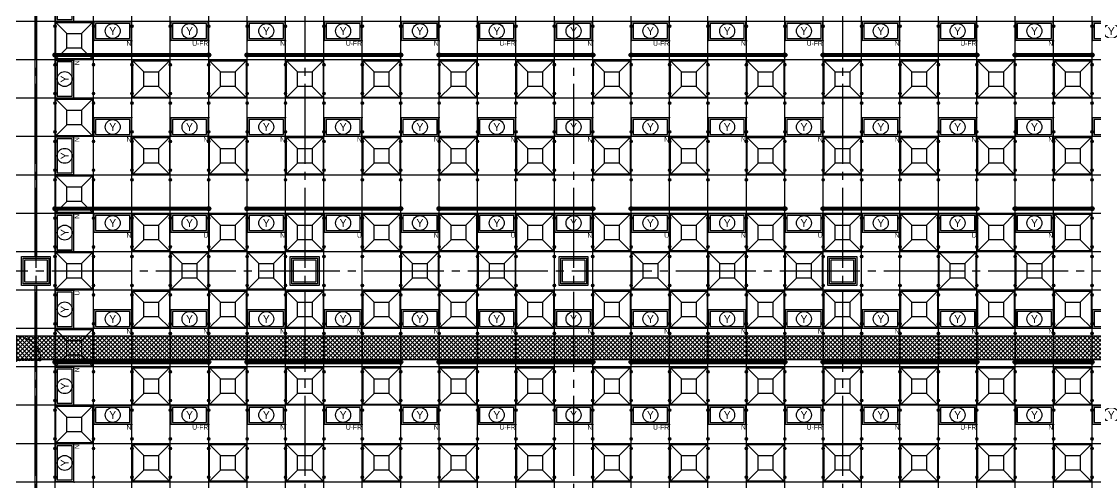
# Model space of a CAD drawing. Extents: x -17313 to 41501, y -1010 to 11880.
# Drawn here: x 7635 to 10991, y 3839 to 5280 of the extents above; entities that cross this region are included whole.
import ezdxf
from ezdxf.enums import TextEntityAlignment as Align

# ---------------------------------------------------------------- set-up
doc = ezdxf.new("R2010")
doc.units = 0
doc.header["$LTSCALE"] = 100
doc.linetypes.add('188K-SM-07-F15-ARCH-CATW-Y2257103$0$DASHED', pattern=[19.05, 12.7, -6.35])
doc.linetypes.add('X-S-FAB-L10$0$COL-CEN-LIN', pattern=[3.25, 2.5, -0.25, 0.25, -0.25])
for name, color, linetype in [('0-xref', 8, 'Continuous'), ('188K-SM-03-F10-ARCH-CEIL-Y2257103$0$K-CEIL-4.2', 8, 'Continuous'), ('188K-SM-03-F10-ARCH-CEIL-Y2257103$0$K-CEIL-4.2-AREA', 8, 'Continuous'), ('188K-SM-03-F10-ARCH-PA-Y2257103$0$K-P1S-4.2-單抗', 53, 'Continuous'), ('188K-SM-03-F10-ARCH-PA-Y2257103$0$K-P2D-4.2-雙抗', 53, 'Continuous'), ('188K-SM-06-F10-ELEC-LIGHT-Y2257103$0$E-LIGHT(Y)-N', 253, 'Continuous'), ('188K-SM-06-F10-ELEC-LIGHT-Y2257103$0$E-LIGHT(Y)-U FR', 253, 'Continuous'), ('188K-SM-06-F10-ELEC-LIGHT-Y2257103$0$E-LIGHT(Y)-U XLPE', 253, 'Continuous'), ('188K-SM-06-F10-HVAC-FFU-Y2257103$0$AC-FFU-ULPA+化學濾網-', 254, 'Continuous'), ('188K-SM-07-F15-ARCH-CATW-Y2257103$0$K-DOOR-天板上方', 150, '188K-SM-07-F15-ARCH-CATW-Y2257103$0$DASHED'), ('188K-SM-07-F15-ARCH-CATW-Y2257103$0$K-安全母索', 6, 'Continuous'), ('188K-SM-07-F15-ARCH-CATW-Y2257103$0$K-貓道板-主走道', 171, 'Continuous'), ('X-S-FAB-L10$0$0-DIM-TXT', 8, 'Continuous'), ('X-S-FAB-L10$0$BLOCK', 8, 'Continuous'), ('X-S-FAB-L10$0$CCL', 8, 'X-S-FAB-L10$0$COL-CEN-LIN'), ('X-S-FAB-L10$0$COL-S', 8, 'Continuous')]:
    doc.layers.add(name, color=color, linetype=linetype)
doc.layers.add('188K-SM-03-F10-ARCH-CEIL-Y2257103$0$K-吊點-標準', color=8, linetype='Continuous', lineweight=9)
doc.layers.add('188K-SM-06-F10-ELEC-LIGHT-Y2257103$0$Defpoints-CAS', color=253, linetype='Continuous', plot=False)
doc.styles.add('188K-SM-06-F10-ELEC-LIGHT-Y2257103$0$Standard', font='arial.ttf')
doc.styles.add('188K-SM-06-F10-ELEC-LIGHT-Y2257103$0$xCI-5-F20-03-燈具$0$Standard', font='')
doc.styles.add('X-S-FAB-L10$0$CHINA', font='simplex.shx', dxfattribs={"width": 0.75, "bigfont": 'chineset.shx'})
doc.styles.add('X-S-FAB-L10$0$Standard', font='', dxfattribs={"width": 0.8})
doc.styles.add('X-S-FAB-L10$0$TG_NOTE_TEXT', font='simplex.shx', dxfattribs={"width": 0.75, "bigfont": 'chineset.shx'})
doc.styles.get('188K-SM-06-F10-ELEC-LIGHT-Y2257103$0$xCI-5-F20-03-燈具$0$Standard').set_extended_font_data('PMingLiU')
doc.styles.get('X-S-FAB-L10$0$Standard').set_extended_font_data('Microsoft JhengHei')

# ---------------------------------------------------------------- blocks, each defined once
blk = doc.blocks.new('X-S-FAB-L10$0$FAB2-L05')
at = {"layer": 'X-S-FAB-L10$0$CCL'}
for p, q in [((-18480, 11005), (-18480, 0)), ((-17640, 11005), (-17640, 0)), ((-16800, 11005), (-16800, 0)), ((-15960, 11005), (-15960, 0)), ((-26880, 5220), (1210, 5220))]:
    blk.add_line(p, q, dxfattribs=at)
at = {"layer": 'X-S-FAB-L10$0$COL-S'}
for points in [[(-18515, 5255), (-18445, 5255), (-18445, 5185), (-18515, 5185)], [(-17675, 5255), (-17605, 5255), (-17605, 5185), (-17675, 5185)], [(-16835, 5255), (-16765, 5255), (-16765, 5185), (-16835, 5185)], [(-15995, 5255), (-15925, 5255), (-15925, 5185), (-15995, 5185)]]:
    blk.add_lwpolyline(points, close=True, dxfattribs=at)
blk = doc.blocks.new('X-S-FAB-L10')
at = {"layer": 'X-S-FAB-L10$0$COL-S'}
for p, q in [((7645, 4535), (7715, 4535)), ((7645, 4465), (7645, 4535)), ((7715, 4535), (7715, 4465)), ((8485, 4535), (8555, 4535)), ((8485, 4465), (8485, 4535)), ((8555, 4535), (8555, 4465)), ((9325, 4535), (9395, 4535)), ((9325, 4465), (9325, 4535)), ((9395, 4535), (9395, 4465)), ((10165, 4535), (10235, 4535)), ((10165, 4465), (10165, 4535)), ((10235, 4535), (10235, 4465)), ((7715, 4465), (7645, 4465)), ((8555, 4465), (8485, 4465)), ((9395, 4465), (9325, 4465)), ((10235, 4465), (10165, 4465))]:
    blk.add_line(p, q, dxfattribs=at)
at = {"layer": 'X-S-FAB-L10$0$BLOCK'}
blk.add_blockref('X-S-FAB-L10$0$FAB2-L05', (26160, -720), dxfattribs=at)
at = {"style": 'X-S-FAB-L10$0$TG_NOTE_TEXT', "width": 0.5, "flags": 1}
for p in [(7463.3, 9020), (18268.3, 8649), (11197.8, 4800.2), (16485.8, 4800.2), (25420.3, 2635), (13360, 320, 0), (7463.3, -33.3)]:
    blk.add_attdef('WH', text='', height=20, dxfattribs=at).set_placement(p, align=Align.BOTTOM_LEFT)
at = {"width": 0.5}
for style, p in [('X-S-FAB-L10$0$TG_NOTE_TEXT', (7585, 9020)), ('X-S-FAB-L10$0$TG_NOTE_TEXT', (18390, 8649)), ('X-S-FAB-L10$0$TG_NOTE_TEXT', (11117.5, 4813.5)), ('X-S-FAB-L10$0$TG_NOTE_TEXT', (16607.5, 4813.5)), ('X-S-FAB-L10$0$TG_NOTE_TEXT', (25350, 2635)), ('X-S-FAB-L10$0$Standard', (13129.4, 325, 0)), ('X-S-FAB-L10$0$TG_NOTE_TEXT', (7585, -20))]:
    blk.add_attdef('DESC', text='', height=10, dxfattribs=dict(at, style=style)).set_placement(p, align=Align.BOTTOM_LEFT)
for tag, style, p in [('TYPE', 'X-S-FAB-L10$0$TG_NOTE_TEXT', (7619.3, 9020)), ('NO', 'X-S-FAB-L10$0$TG_NOTE_TEXT', (7650.1, 9020)), ('TYPE', 'X-S-FAB-L10$0$TG_NOTE_TEXT', (18424.2, 8649)), ('NO', 'X-S-FAB-L10$0$TG_NOTE_TEXT', (18455, 8649)), ('NO', 'X-S-FAB-L10$0$TG_NOTE_TEXT', (11088.6, 4813.5)), ('TYPE', 'X-S-FAB-L10$0$TG_NOTE_TEXT', (11151.8, 4813.5)), ('TYPE', 'X-S-FAB-L10$0$TG_NOTE_TEXT', (16641.8, 4813.5)), ('NO', 'X-S-FAB-L10$0$TG_NOTE_TEXT', (16672.6, 4813.5)), ('NO', 'X-S-FAB-L10$0$TG_NOTE_TEXT', (25313, 2635)), ('TYPE', 'X-S-FAB-L10$0$TG_NOTE_TEXT', (25350, 2635)), ('NO', 'X-S-FAB-L10$0$Standard', (13100, 320, 0)), ('TYPE', 'X-S-FAB-L10$0$Standard', (13129.4, 320, 0)), ('TYPE', 'X-S-FAB-L10$0$TG_NOTE_TEXT', (7619.3, -20)), ('NO', 'X-S-FAB-L10$0$TG_NOTE_TEXT', (7650.1, -20))]:
    blk.add_attdef(tag, text='', height=10, dxfattribs=dict(at, style=style)).set_placement(p, align=Align.BOTTOM_RIGHT)
at = {"style": 'X-S-FAB-L10$0$TG_NOTE_TEXT', "width": 0.5, "flags": 1}
for rotation, p in [(180, (43, 7480)), (180, (943, 7480)), (90, (24310, 3717.8)), (270, (17080, 1711.7))]:
    blk.add_attdef('WH', text='', height=20, rotation=rotation, dxfattribs=at).set_placement(p, align=Align.BOTTOM_LEFT)
at = {"width": 0.5}
for rotation, style, p in [(180, 'X-S-FAB-L10$0$Standard', (317.6, 7480)), (180, 'X-S-FAB-L10$0$Standard', (1217.6, 7480)), (90, 'X-S-FAB-L10$0$TG_NOTE_TEXT', (24310, 3647.5)), (270, 'X-S-FAB-L10$0$TG_NOTE_TEXT', (17080, 1605))]:
    blk.add_attdef('DESC', text='', height=10, rotation=rotation, dxfattribs=dict(at, style=style)).set_placement(p, align=Align.BOTTOM_LEFT)
for tag, rotation, style, p in [('TYPE', 180, 'X-S-FAB-L10$0$Standard', (317.6, 7480)), ('NO', 180, 'X-S-FAB-L10$0$Standard', (347, 7480)), ('TYPE', 180, 'X-S-FAB-L10$0$Standard', (1217.6, 7480)), ('NO', 180, 'X-S-FAB-L10$0$Standard', (1247, 7480)), ('TYPE', 90, 'X-S-FAB-L10$0$TG_NOTE_TEXT', (24310, 3647.5)), ('NO', 90, 'X-S-FAB-L10$0$TG_NOTE_TEXT', (24310, 3610.5)), ('TYPE', 270, 'X-S-FAB-L10$0$TG_NOTE_TEXT', (17080, 1605)), ('NO', 270, 'X-S-FAB-L10$0$TG_NOTE_TEXT', (17080, 1573))]:
    blk.add_attdef(tag, text='', height=10, rotation=rotation, dxfattribs=dict(at, style=style)).set_placement(p, align=Align.BOTTOM_RIGHT)
at = {"layer": 'X-S-FAB-L10$0$0-DIM-TXT', "style": 'X-S-FAB-L10$0$CHINA', "width": 0.75}
for p in [(667.4, 7855.1, -2689.4), (22627.4, 6728.8), (25644.7, 6728.8), (24778.8, 5569.1), (1118.3, 4980), (417.8, 4594.6), (22927.4, 4330.1), (23874.8, 4355), (23749.9, 3901.4), (417.8, 3765.2), (1118.3, 3730), (417.8, 3115.8), (536.9, 2227.8), (16909, 1782.7), (888.4, 880.5), (16977.4, 750), (18878.8, 750), (25641.2, 553.2), (21364, 526.9)]:
    blk.add_attdef('HIG', text='', height=80, dxfattribs=at).set_placement(p, align=Align.MIDDLE_LEFT)
blk = doc.blocks.new('188K-SM-03-F10-ARCH-CEIL-Y2257103$0$A$C2CA95053')
h = blk.add_hatch(color=256)
edge = h.paths.add_edge_path()
edge.add_arc((0, 0), 0.5, 0, 360)
for p, q in [((3.2, 3.2), (-3.2, -3.2)), ((3.2, -3.2), (-3.2, 3.2))]:
    blk.add_line(p, q)
blk.add_lwpolyline([(-1.6, 2.5), (-1.6, -2.5), (1.6, -2.5), (1.6, 2.5)], close=True)
for radius in [4.5, 0.5]:
    blk.add_circle((0, 0), radius)
blk = doc.blocks.new('188K-SM-03-F10-ARCH-CEIL-Y2257103$0$天花板吊點-附調整片 - 3_8_螺桿吊架 100 mm 高調整片-V1-1FL')
blk.add_blockref('188K-SM-03-F10-ARCH-CEIL-Y2257103$0$A$C2CA95053', (0, 0))
blk = doc.blocks.new('188K-SM-03-F10-ARCH-CEIL-Y2257103')
at = {"layer": '188K-SM-03-F10-ARCH-CEIL-Y2257103$0$K-CEIL-4.2'}
for p, q in [((7740, 312.7), (7740, 8632.2)), ((7860, 312.7), (7860, 8632.2)), ((7980, 312.7), (7980, 8632.2)), ((8100, 312.7), (8100, 8632.2)), ((8220, 312.7), (8220, 8632.2)), ((8340, 312.7), (8340, 8632.2)), ((8460, 312.7), (8460, 8632.2)), ((8580, 312.7), (8580, 8632.2)), ((8700, 312.7), (8700, 8632.2)), ((8820, 312.7), (8820, 8632.2)), ((8940, 312.7), (8940, 8632.2)), ((9060, 312.7), (9060, 8632.2)), ((9180, 312.7), (9180, 8632.2)), ((9300, 312.7), (9300, 8632.2)), ((9420, 312.7), (9420, 8632.2)), ((9540, 312.7), (9540, 8632.2)), ((9660, 312.7), (9660, 8632.2)), ((9780, 312.7), (9780, 8632.2)), ((9900, 312.7), (9900, 8632.2)), ((10020, 312.7), (10020, 8632.2)), ((10140, 312.7), (10140, 8632.2)), ((10260, 312.7), (10260, 8632.2)), ((10380, 312.7), (10380, 8632.2)), ((10500, 312.7), (10500, 8632.2)), ((10620, 312.7), (10620, 8632.2)), ((10740, 312.7), (10740, 8632.2)), ((10860, 312.7), (10860, 8632.2)), ((10980, 312.7), (10980, 8632.2)), ((23572.2, 5280), (1847.7, 5280)), ((23572.2, 5160), (1847.7, 5160)), ((23572.2, 5040), (1847.7, 5040)), ((23502.2, 4920), (1847.7, 4920)), ((11027.5, 4800), (1847.7, 4800)), ((11027.5, 4680), (1847.7, 4680)), ((11027.5, 4560), (1847.7, 4560)), ((23467.2, 4440), (1847.7, 4440)), ((23467.2, 4320), (1847.7, 4320)), ((23467.2, 4200), (1847.7, 4200)), ((23467.2, 4080), (1847.7, 4080)), ((23467.2, 3960), (1847.7, 3960)), ((23467.2, 3840), (1847.7, 3840))]:
    blk.add_line(p, q, dxfattribs=at)
at = {"layer": '188K-SM-03-F10-ARCH-CEIL-Y2257103$0$K-CEIL-4.2-AREA'}
for points in [[(7645, 4535), (7715, 4535), (7715, 4465), (7645, 4465)], [(8485, 4535), (8555, 4535), (8555, 4465), (8485, 4465)], [(9325, 4535), (9395, 4535), (9395, 4465), (9325, 4465)], [(10165, 4535), (10235, 4535), (10235, 4465), (10165, 4465)]]:
    blk.add_lwpolyline(points, close=True, dxfattribs=at)
at = {"layer": '188K-SM-03-F10-ARCH-CEIL-Y2257103$0$K-吊點-標準', "color": 170, "lineweight": 18, "rotation": 179.9999999999997}
for p in [(7740, 5265), (7860, 5265), (7980, 5265), (8100, 5265), (8220, 5265), (8340, 5265), (8460, 5265), (8580, 5265), (8700, 5265), (8820, 5265), (8940, 5265), (9060, 5265), (9180, 5265), (9300, 5265), (9420, 5265), (9540, 5265), (9660, 5265), (9780, 5265), (9900, 5265), (10020, 5265), (10140, 5265), (10260, 5265), (10380, 5265), (10500, 5265), (10620, 5265), (10740, 5265), (10860, 5265), (10980, 5265), (7740, 5175), (7860, 5175), (7980, 5175), (8100, 5175), (8220, 5175), (8340, 5175), (8460, 5175), (8580, 5175), (8700, 5175), (8820, 5175), (8940, 5175), (9060, 5175), (9180, 5175), (9300, 5175), (9420, 5175), (9540, 5175), (9660, 5175), (9780, 5175), (9900, 5175), (10020, 5175), (10140, 5175), (10260, 5175), (10380, 5175), (10500, 5175), (10620, 5175), (10740, 5175), (10860, 5175), (10980, 5175), (7740, 5145), (7860, 5145), (7980, 5145), (8100, 5145), (8220, 5145), (8340, 5145), (8460, 5145), (8580, 5145), (8700, 5145), (8820, 5145), (8940, 5145), (9060, 5145), (9180, 5145), (9300, 5145), (9420, 5145), (9540, 5145), (9660, 5145), (9780, 5145), (9900, 5145), (10020, 5145), (10140, 5145), (10260, 5145), (10380, 5145), (10500, 5145), (10620, 5145), (10740, 5145), (10860, 5145), (10980, 5145), (7740, 5055), (7860, 5055), (7980, 5055), (8100, 5055), (8220, 5055), (8340, 5055), (8460, 5055), (8580, 5055), (8700, 5055), (8820, 5055), (8940, 5055), (9060, 5055), (9180, 5055), (9300, 5055), (9420, 5055), (9540, 5055), (9660, 5055), (9780, 5055), (9900, 5055), (10020, 5055), (10140, 5055), (10260, 5055), (10380, 5055), (10500, 5055), (10620, 5055), (10740, 5055), (10860, 5055), (10980, 5055), (7740, 5025), (7860, 5025), (7980, 5025), (8100, 5025), (8220, 5025), (8340, 5025), (8460, 5025), (8580, 5025), (8700, 5025), (8820, 5025), (8940, 5025), (9060, 5025), (9180, 5025), (9300, 5025), (9420, 5025), (9540, 5025), (9660, 5025), (9780, 5025), (9900, 5025), (10020, 5025), (10140, 5025), (10260, 5025), (10380, 5025), (10500, 5025), (10620, 5025), (10740, 5025), (10860, 5025), (10980, 5025), (7740, 4935), (7860, 4935), (7980, 4935), (8100, 4935), (8220, 4935), (8340, 4935), (8460, 4935), (8580, 4935), (8700, 4935), (8820, 4935), (8940, 4935), (9060, 4935), (9180, 4935), (9300, 4935), (9420, 4935), (9540, 4935), (9660, 4935), (9780, 4935), (9900, 4935), (10020, 4935), (10140, 4935), (10260, 4935), (10380, 4935), (10500, 4935), (10620, 4935), (10740, 4935), (10860, 4935), (10980, 4935), (7740, 4905), (7860, 4905), (7980, 4905), (8100, 4905), (8220, 4905), (8340, 4905), (8460, 4905), (8580, 4905), (8700, 4905), (8820, 4905), (8940, 4905), (9060, 4905), (9180, 4905), (9300, 4905), (9420, 4905), (9540, 4905), (9660, 4905), (9780, 4905), (9900, 4905), (10020, 4905), (10140, 4905), (10260, 4905), (10380, 4905), (10500, 4905), (10620, 4905), (10740, 4905), (10860, 4905), (10980, 4905), (7740, 4815), (7860, 4815), (7980, 4815), (8100, 4815), (8220, 4815), (8340, 4815), (8460, 4815), (8580, 4815), (8700, 4815), (8820, 4815), (8940, 4815), (9060, 4815), (9180, 4815), (9300, 4815), (9420, 4815), (9540, 4815), (9660, 4815), (9780, 4815), (9900, 4815), (10020, 4815), (10140, 4815), (10260, 4815), (10380, 4815), (10500, 4815), (10620, 4815), (10740, 4815), (10860, 4815), (10980, 4815), (7740, 4785), (7860, 4785), (7980, 4785), (8100, 4785), (8220, 4785), (8340, 4785), (8460, 4785), (8580, 4785), (8700, 4785), (8820, 4785), (8940, 4785), (9060, 4785), (9180, 4785), (9300, 4785), (9420, 4785), (9540, 4785), (9660, 4785), (9780, 4785), (9900, 4785), (10020, 4785), (10140, 4785), (10260, 4785), (10380, 4785), (10500, 4785), (10620, 4785), (10740, 4785), (10860, 4785), (10980, 4785), (7740, 4695), (7860, 4695), (7980, 4695), (8100, 4695), (8220, 4695), (8340, 4695), (8460, 4695), (8580, 4695), (8700, 4695), (8820, 4695), (8940, 4695), (9060, 4695), (9180, 4695), (9300, 4695), (9420, 4695), (9540, 4695), (9660, 4695), (9780, 4695), (9900, 4695), (10020, 4695), (10140, 4695), (10260, 4695), (10380, 4695), (10500, 4695), (10620, 4695), (10740, 4695), (10860, 4695), (10980, 4695), (7740, 4665), (7860, 4665), (7980, 4665), (8100, 4665), (8220, 4665), (8340, 4665), (8460, 4665), (8580, 4665), (8700, 4665), (8820, 4665), (8940, 4665), (9060, 4665), (9180, 4665), (9300, 4665), (9420, 4665), (9540, 4665), (9660, 4665), (9780, 4665), (9900, 4665), (10020, 4665), (10140, 4665), (10260, 4665), (10380, 4665), (10500, 4665), (10620, 4665), (10740, 4665), (10860, 4665), (10980, 4665), (7740, 4575), (7860, 4575), (7980, 4575), (8100, 4575), (8220, 4575), (8340, 4575), (8460, 4575), (8580, 4575), (8700, 4575), (8820, 4575), (8940, 4575), (9060, 4575), (9180, 4575), (9300, 4575), (9420, 4575), (9540, 4575), (9660, 4575), (9780, 4575), (9900, 4575), (10020, 4575), (10140, 4575), (10260, 4575), (10380, 4575), (10500, 4575), (10620, 4575), (10740, 4575), (10860, 4575), (10980, 4575), (7740, 4545), (7860, 4545), (7980, 4545), (8100, 4545), (8220, 4545), (8340, 4545), (8460, 4545), (8580, 4545), (8700, 4545), (8820, 4545), (8940, 4545), (9060, 4545), (9180, 4545), (9300, 4545), (9420, 4545), (9540, 4545), (9660, 4545), (9780, 4545), (9900, 4545), (10020, 4545), (10140, 4545), (10260, 4545), (10380, 4545), (10500, 4545), (10620, 4545), (10740, 4545), (10860, 4545), (10980, 4545), (7740, 4455), (7860, 4455), (7980, 4455), (8100, 4455), (8220, 4455), (8340, 4455), (8460, 4455), (8580, 4455), (8700, 4455), (8820, 4455), (8940, 4455), (9060, 4455), (9180, 4455), (9300, 4455), (9420, 4455), (9540, 4455), (9660, 4455), (9780, 4455), (9900, 4455), (10020, 4455), (10140, 4455), (10260, 4455), (10380, 4455), (10500, 4455), (10620, 4455), (10740, 4455), (10860, 4455), (10980, 4455), (7740, 4425), (7860, 4425), (7980, 4425), (8100, 4425), (8220, 4425), (8340, 4425), (8460, 4425), (8580, 4425), (8700, 4425), (8820, 4425), (8940, 4425), (9060, 4425), (9180, 4425), (9300, 4425), (9420, 4425), (9540, 4425), (9660, 4425), (9780, 4425), (9900, 4425), (10020, 4425), (10140, 4425), (10260, 4425), (10380, 4425), (10500, 4425), (10620, 4425), (10740, 4425), (10860, 4425), (10980, 4425), (7740, 4335), (7860, 4335), (7980, 4335), (8100, 4335), (8220, 4335), (8340, 4335), (8460, 4335), (8580, 4335), (8700, 4335), (8820, 4335), (8940, 4335), (9060, 4335), (9180, 4335), (9300, 4335), (9420, 4335), (9540, 4335), (9660, 4335), (9780, 4335), (9900, 4335), (10020, 4335), (10140, 4335), (10260, 4335), (10380, 4335), (10500, 4335), (10620, 4335), (10740, 4335), (10860, 4335), (10980, 4335), (7740, 4305), (7860, 4305), (7980, 4305), (8100, 4305), (8220, 4305), (8340, 4305), (8460, 4305), (8580, 4305), (8700, 4305), (8820, 4305), (8940, 4305), (9060, 4305), (9180, 4305), (9300, 4305), (9420, 4305), (9540, 4305), (9660, 4305), (9780, 4305), (9900, 4305), (10020, 4305), (10140, 4305), (10260, 4305), (10380, 4305), (10500, 4305), (10620, 4305), (10740, 4305), (10860, 4305), (10980, 4305), (7740, 4215), (7860, 4215), (7980, 4215), (8100, 4215), (8220, 4215), (8340, 4215), (8460, 4215), (8580, 4215), (8700, 4215), (8820, 4215), (8940, 4215), (9060, 4215), (9180, 4215), (9300, 4215), (9420, 4215), (9540, 4215), (9660, 4215), (9780, 4215), (9900, 4215), (10020, 4215), (10140, 4215), (10260, 4215), (10380, 4215), (10500, 4215), (10620, 4215), (10740, 4215), (10860, 4215), (10980, 4215), (7740, 4185), (7860, 4185), (7980, 4185), (8100, 4185), (8220, 4185), (8340, 4185), (8460, 4185), (8580, 4185), (8700, 4185), (8820, 4185), (8940, 4185), (9060, 4185), (9180, 4185), (9300, 4185), (9420, 4185), (9540, 4185), (9660, 4185), (9780, 4185), (9900, 4185), (10020, 4185), (10140, 4185), (10260, 4185), (10380, 4185), (10500, 4185), (10620, 4185), (10740, 4185), (10860, 4185), (10980, 4185), (7740, 4095), (7860, 4095), (7980, 4095), (8100, 4095), (8220, 4095), (8340, 4095), (8460, 4095), (8580, 4095), (8700, 4095), (8820, 4095), (8940, 4095), (9060, 4095), (9180, 4095), (9300, 4095), (9420, 4095), (9540, 4095), (9660, 4095), (9780, 4095), (9900, 4095), (10020, 4095), (10140, 4095), (10260, 4095), (10380, 4095), (10500, 4095), (10620, 4095), (10740, 4095), (10860, 4095), (10980, 4095), (7740, 4065), (7860, 4065), (7980, 4065), (8100, 4065), (8220, 4065), (8340, 4065), (8460, 4065), (8580, 4065), (8700, 4065), (8820, 4065), (8940, 4065), (9060, 4065), (9180, 4065), (9300, 4065), (9420, 4065), (9540, 4065), (9660, 4065), (9780, 4065), (9900, 4065), (10020, 4065), (10140, 4065), (10260, 4065), (10380, 4065), (10500, 4065), (10620, 4065), (10740, 4065), (10860, 4065), (10980, 4065), (7740, 3975), (7860, 3975), (7980, 3975), (8100, 3975), (8220, 3975), (8340, 3975), (8460, 3975), (8580, 3975), (8700, 3975), (8820, 3975), (8940, 3975), (9060, 3975), (9180, 3975), (9300, 3975), (9420, 3975), (9540, 3975), (9660, 3975), (9780, 3975), (9900, 3975), (10020, 3975), (10140, 3975), (10260, 3975), (10380, 3975), (10500, 3975), (10620, 3975), (10740, 3975), (10860, 3975), (10980, 3975), (7740, 3945), (7860, 3945), (7980, 3945), (8100, 3945), (8220, 3945), (8340, 3945), (8460, 3945), (8580, 3945), (8700, 3945), (8820, 3945), (8940, 3945), (9060, 3945), (9180, 3945), (9300, 3945), (9420, 3945), (9540, 3945), (9660, 3945), (9780, 3945), (9900, 3945), (10020, 3945), (10140, 3945), (10260, 3945), (10380, 3945), (10500, 3945), (10620, 3945), (10740, 3945), (10860, 3945), (10980, 3945), (7740, 3855), (7860, 3855), (7980, 3855), (8100, 3855), (8220, 3855), (8340, 3855), (8460, 3855), (8580, 3855), (8700, 3855), (8820, 3855), (8940, 3855), (9060, 3855), (9180, 3855), (9300, 3855), (9420, 3855), (9540, 3855), (9660, 3855), (9780, 3855), (9900, 3855), (10020, 3855), (10140, 3855), (10260, 3855), (10380, 3855), (10500, 3855), (10620, 3855), (10740, 3855), (10860, 3855), (10980, 3855)]:
    blk.add_blockref('188K-SM-03-F10-ARCH-CEIL-Y2257103$0$天花板吊點-附調整片 - 3_8_螺桿吊架 100 mm 高調整片-V1-1FL', p, dxfattribs=at)
blk = doc.blocks.new('188K-SM-06-F10-HVAC-FFU-Y2257103$0$H-FFU-ULPA+化濾')
for p, q in [((-82.9, 82.9), (-117.2, 117.3)), ((-37.1, 82.9), (-2.7, 117.3)), ((-117.2, 2.8), (-82.9, 37.1)), ((-2.7, 2.8), (-37.1, 37.1))]:
    blk.add_line(p, q)
for points in [[(-2.7, 2.8), (-2.7, 117.3), (-117.2, 117.3), (-117.2, 2.8)], [(-37.1, 37.1), (-37.1, 82.9), (-82.9, 82.9), (-82.9, 37.1)]]:
    blk.add_lwpolyline(points, close=True)
blk = doc.blocks.new('188K-SM-06-F10-HVAC-FFU-Y2257103')
at = {"layer": '188K-SM-06-F10-HVAC-FFU-Y2257103$0$AC-FFU-ULPA+化學濾網-', "xscale": -1}
for p in [(7740, 5160), (7980, 5040), (8220, 5040), (8460, 5040), (8700, 5040), (8940, 5040), (9180, 5040), (9420, 5040), (9660, 5040), (9900, 5040), (10140, 5040), (10380, 5040), (10620, 5040), (10860, 5040), (7740, 4920), (7980, 4800), (8220, 4800), (8460, 4800), (8700, 4800), (8940, 4800), (9180, 4800), (9420, 4800), (9660, 4800), (9900, 4800), (10140, 4800), (10380, 4800), (10620, 4800), (10860, 4800), (7740, 4680), (7980, 4560), (8220, 4560), (8460, 4560), (8700, 4560), (8940, 4560), (9180, 4560), (9420, 4560), (9660, 4560), (9900, 4560), (10140, 4560), (10380, 4560), (10620, 4560), (10860, 4560), (7740, 4440), (8100, 4440), (8340, 4440), (8820, 4440), (9060, 4440), (9540, 4440), (9780, 4440), (10020, 4440), (10500, 4440), (10740, 4440), (7980, 4320), (8220, 4320), (8460, 4320), (8700, 4320), (8940, 4320), (9180, 4320), (9420, 4320), (9660, 4320), (9900, 4320), (10140, 4320), (10380, 4320), (10620, 4320), (10860, 4320), (7740, 4200), (7980, 4080), (8220, 4080), (8460, 4080), (8700, 4080), (8940, 4080), (9180, 4080), (9420, 4080), (9660, 4080), (9900, 4080), (10140, 4080), (10380, 4080), (10620, 4080), (10860, 4080), (7740, 3960), (7980, 3840), (8220, 3840), (8460, 3840), (8700, 3840), (8940, 3840), (9180, 3840), (9420, 3840), (9660, 3840), (9900, 3840), (10140, 3840), (10380, 3840), (10620, 3840), (10860, 3840)]:
    blk.add_blockref('188K-SM-06-F10-HVAC-FFU-Y2257103$0$H-FFU-ULPA+化濾', p, dxfattribs=at)
blk = doc.blocks.new('*U246')
for p, q in [((58.5, 28.5), (-58.5, 28.5)), ((-58.5, 28.5), (-58.5, -28.5)), ((53.4, 23.4), (-53.4, 23.4)), ((-53.4, 23.4), (-53.4, -23.4)), ((53.4, -23.4), (53.4, 23.4)), ((58.5, -28.5), (58.5, 28.5)), ((-58.5, -28.5), (58.5, -28.5)), ((-53.4, -23.4), (53.4, -23.4))]:
    blk.add_line(p, q)
blk.add_circle((0, 0), 23.4)
at = {"layer": '188K-SM-06-F10-ELEC-LIGHT-Y2257103$0$Defpoints-CAS'}
for p in [(-60, 30), (-60, 30), (60, 30), (-60, -30), (60, -30)]:
    blk.add_point(p, dxfattribs=at)
at = {"style": '188K-SM-06-F10-ELEC-LIGHT-Y2257103$0$xCI-5-F20-03-燈具$0$Standard'}
blk.add_text('Y', height=25, dxfattribs=at).set_placement((0, 0), align=Align.MIDDLE)
at = {"style": '188K-SM-06-F10-ELEC-LIGHT-Y2257103$0$Standard', "width": 0.8}
blk.add_text('U', height=15, rotation=360, dxfattribs=at).set_placement((58.5, -38.5), align=Align.MIDDLE_RIGHT)
blk = doc.blocks.new('*U433')
at = {"layer": '188K-SM-06-F10-ELEC-LIGHT-Y2257103$0$E-LIGHT(Y)-U XLPE'}
blk.add_blockref('*U246', (0, 8.1), dxfattribs=at)
blk = doc.blocks.new('*U432')
at = {"color": 0, "linetype": 'ByBlock', "lineweight": -2, "transparency": 16777216}
for p in [(-2400, 0), (-1920, 0), (-1440, 0), (-960, 0), (-480, 0), (0, 0)]:
    blk.add_blockref('*U433', p, dxfattribs=at)
blk = doc.blocks.new('188K-SM-06-F10-ELEC-LIGHT-Y2257103$0$背掀式無塵室燈具(黃光)-CAS')
at = {"color": 0}
for p, q in [((53.4, 23.4), (-53.4, 23.4)), ((-53.4, 23.4), (-53.4, -23.4)), ((53.4, -23.4), (53.4, 23.4)), ((-53.4, -23.4), (53.4, -23.4))]:
    blk.add_line(p, q, dxfattribs=at)
blk.add_lwpolyline([(-58.5, -28.5), (58.5, -28.5), (58.5, 28.5), (-58.5, 28.5)], close=True, dxfattribs=at)
blk.add_circle((0, 0), 23.4, dxfattribs=at)
at = {"layer": '188K-SM-06-F10-ELEC-LIGHT-Y2257103$0$Defpoints-CAS'}
for p in [(-60, 30), (-60, 30), (60, 30), (-60, -30), (60, -30)]:
    blk.add_point(p, dxfattribs=at)
at = {"color": 0, "style": '188K-SM-06-F10-ELEC-LIGHT-Y2257103$0$xCI-5-F20-03-燈具$0$Standard'}
blk.add_text('Y', height=25, dxfattribs=at).set_placement((0, 0), align=Align.MIDDLE)
at = {"style": '188K-SM-06-F10-ELEC-LIGHT-Y2257103$0$Standard', "width": 0.8}
blk.add_text('N', height=15, rotation=360, dxfattribs=at).set_placement((58.5, -38.5), align=Align.MIDDLE_RIGHT)
blk = doc.blocks.new('*U435')
at = {"layer": '188K-SM-06-F10-ELEC-LIGHT-Y2257103$0$E-LIGHT(Y)-N'}
blk.add_blockref('188K-SM-06-F10-ELEC-LIGHT-Y2257103$0$背掀式無塵室燈具(黃光)-CAS', (0, 8.1), dxfattribs=at)
blk = doc.blocks.new('*U434')
at = {"color": 0, "linetype": 'ByBlock', "lineweight": -2, "transparency": 16777216}
for p in [(-2880, 0), (-2400, 0), (-1920, 0), (-1440, 0), (-960, 0), (-480, 0), (0, 0)]:
    blk.add_blockref('*U435', p, dxfattribs=at)
blk = doc.blocks.new('*U271')
for p, q in [((58.5, 28.5), (-58.5, 28.5)), ((-58.5, 28.5), (-58.5, -28.5)), ((53.4, 23.4), (-53.4, 23.4)), ((-53.4, 23.4), (-53.4, -23.4)), ((53.4, -23.4), (53.4, 23.4)), ((58.5, -28.5), (58.5, 28.5)), ((-58.5, -28.5), (58.5, -28.5)), ((-53.4, -23.4), (53.4, -23.4))]:
    blk.add_line(p, q)
blk.add_circle((0, 0), 23.4)
at = {"layer": '188K-SM-06-F10-ELEC-LIGHT-Y2257103$0$Defpoints-CAS'}
for p in [(-60, 30), (-60, 30), (60, 30), (-60, -30), (60, -30)]:
    blk.add_point(p, dxfattribs=at)
at = {"style": '188K-SM-06-F10-ELEC-LIGHT-Y2257103$0$xCI-5-F20-03-燈具$0$Standard'}
blk.add_text('Y', height=25, dxfattribs=at).set_placement((0, 0), align=Align.MIDDLE)
at = {"style": '188K-SM-06-F10-ELEC-LIGHT-Y2257103$0$Standard', "width": 0.8}
blk.add_text('U', height=15, rotation=360, dxfattribs=at).set_placement((58.5, -38.5), align=Align.MIDDLE_RIGHT)
blk = doc.blocks.new('*U272')
at = {"color": 0}
for p, q in [((53.4, 23.4), (-53.4, 23.4)), ((-53.4, 23.4), (-53.4, -23.4)), ((53.4, -23.4), (53.4, 23.4)), ((-53.4, -23.4), (53.4, -23.4))]:
    blk.add_line(p, q, dxfattribs=at)
blk.add_lwpolyline([(-58.5, -28.5), (58.5, -28.5), (58.5, 28.5), (-58.5, 28.5)], close=True, dxfattribs=at)
blk.add_circle((0, 0), 23.4, dxfattribs=at)
at = {"layer": '188K-SM-06-F10-ELEC-LIGHT-Y2257103$0$Defpoints-CAS'}
for p in [(-60, 30), (-60, 30), (60, 30), (-60, -30), (60, -30)]:
    blk.add_point(p, dxfattribs=at)
at = {"color": 0, "style": '188K-SM-06-F10-ELEC-LIGHT-Y2257103$0$xCI-5-F20-03-燈具$0$Standard'}
blk.add_text('Y', height=25, dxfattribs=at).set_placement((0, 0), align=Align.MIDDLE)
at = {"style": '188K-SM-06-F10-ELEC-LIGHT-Y2257103$0$Standard', "width": 0.8}
blk.add_text('N', height=15, rotation=360, dxfattribs=at).set_placement((58.5, -38.5), align=Align.MIDDLE_RIGHT)
blk = doc.blocks.new('*U437')
at = {"layer": '188K-SM-06-F10-ELEC-LIGHT-Y2257103$0$E-LIGHT(Y)-N', "rotation": 90}
for p in [(-8.1, 360), (-8.1, -120)]:
    blk.add_blockref('188K-SM-06-F10-ELEC-LIGHT-Y2257103$0$背掀式無塵室燈具(黃光)-CAS', p, dxfattribs=at)
at = {"layer": '188K-SM-06-F10-ELEC-LIGHT-Y2257103$0$E-LIGHT(Y)-U FR', "rotation": 90}
blk.add_blockref('*U272', (-8.1, -360), dxfattribs=at)
at = {"layer": '188K-SM-06-F10-ELEC-LIGHT-Y2257103$0$E-LIGHT(Y)-U XLPE', "rotation": 90}
blk.add_blockref('*U271', (-8.1, 120), dxfattribs=at)
blk = doc.blocks.new('*U436')
at = {"color": 0, "linetype": 'ByBlock', "lineweight": -2, "transparency": 16777216}
for p in [(0, -2880), (0, -3840)]:
    blk.add_blockref('*U437', p, dxfattribs=at)
blk = doc.blocks.new('*U247')
for p, q in [((58.5, 28.5), (-58.5, 28.5)), ((-58.5, 28.5), (-58.5, -28.5)), ((53.4, 23.4), (-53.4, 23.4)), ((-53.4, 23.4), (-53.4, -23.4)), ((53.4, -23.4), (53.4, 23.4)), ((58.5, -28.5), (58.5, 28.5)), ((-58.5, -28.5), (58.5, -28.5)), ((-53.4, -23.4), (53.4, -23.4))]:
    blk.add_line(p, q)
blk.add_circle((0, 0), 23.4)
at = {"layer": '188K-SM-06-F10-ELEC-LIGHT-Y2257103$0$Defpoints-CAS'}
for p in [(-60, 30), (-60, 30), (60, 30), (-60, -30), (60, -30)]:
    blk.add_point(p, dxfattribs=at)
at = {"style": '188K-SM-06-F10-ELEC-LIGHT-Y2257103$0$xCI-5-F20-03-燈具$0$Standard'}
blk.add_text('Y', height=25, dxfattribs=at).set_placement((0, 0), align=Align.MIDDLE)
at = {"style": '188K-SM-06-F10-ELEC-LIGHT-Y2257103$0$Standard', "width": 0.8}
blk.add_text('U-FR', height=15, rotation=360, dxfattribs=at).set_placement((58.5, -38.5), align=Align.MIDDLE_RIGHT)
blk = doc.blocks.new('188K-SM-06-F10-ELEC-LIGHT-Y2257103')
for name, p in [('*U436', (7778.1, 8100)), ('*U434', (10800, 4641.9)), ('*U432', (10560, 4641.9))]:
    blk.add_blockref(name, p)
at = {"layer": '188K-SM-06-F10-ELEC-LIGHT-Y2257103$0$E-LIGHT(Y)-N'}
for p in [(7920, 5250), (8400, 5250), (8880, 5250), (9360, 5250), (9840, 5250), (10320, 5250), (10800, 5250), (7920, 4950), (8160, 4950), (8400, 4950), (8640, 4950), (8880, 4950), (9120, 4950), (9360, 4950), (9600, 4950), (9840, 4950), (10080, 4950), (10320, 4950), (10560, 4950), (10800, 4950), (11040, 4950), (7920, 4350), (8160, 4350), (8400, 4350), (8640, 4350), (8880, 4350), (9120, 4350), (9360, 4350), (9600, 4350), (9840, 4350), (10080, 4350), (10320, 4350), (10560, 4350), (10800, 4350), (11040, 4350), (7920, 4050), (8400, 4050), (8880, 4050), (9360, 4050), (9840, 4050), (10320, 4050), (10800, 4050)]:
    blk.add_blockref('188K-SM-06-F10-ELEC-LIGHT-Y2257103$0$背掀式無塵室燈具(黃光)-CAS', p, dxfattribs=at)
at = {"layer": '188K-SM-06-F10-ELEC-LIGHT-Y2257103$0$E-LIGHT(Y)-U FR'}
for p in [(8160, 5250), (8640, 5250), (9120, 5250), (9600, 5250), (10080, 5250), (10560, 5250), (11040, 5250), (8160, 4050), (8640, 4050), (9120, 4050), (9600, 4050), (10080, 4050), (10560, 4050), (11040, 4050)]:
    blk.add_blockref('*U247', p, dxfattribs=at)
blk = doc.blocks.new('188K-SM-03-F10-ARCH-PA-Y2257103')
at = {"layer": '188K-SM-03-F10-ARCH-PA-Y2257103$0$K-P1S-4.2-單抗'}
for points in [[(7635, 4545), (7725, 4545), (7725, 4455), (7635, 4455)], [(7640, 4540), (7720, 4540), (7720, 4460), (7640, 4460)], [(8475, 4545), (8565, 4545), (8565, 4455), (8475, 4455)], [(8480, 4540), (8560, 4540), (8560, 4460), (8480, 4460)], [(9315, 4545), (9405, 4545), (9405, 4455), (9315, 4455)], [(9320, 4540), (9400, 4540), (9400, 4460), (9320, 4460)], [(10155, 4545), (10245, 4545), (10245, 4455), (10155, 4455)], [(10160, 4540), (10240, 4540), (10240, 4460), (10160, 4460)]]:
    blk.add_lwpolyline(points, close=True, dxfattribs=at)
at = {"layer": '188K-SM-03-F10-ARCH-PA-Y2257103$0$K-P2D-4.2-雙抗'}
for p, q in [((7677.5, 4545), (7677.5, 5955)), ((7677.5, 4545), (7677.5, 5955)), ((7677.5, 4545), (7677.5, 5955)), ((7682.5, 4545), (7682.5, 5955)), ((7682.5, 4545), (7682.5, 5955)), ((7682.5, 4545), (7682.5, 5955)), ((7677.5, 3045), (7677.5, 4455)), ((7677.5, 3045), (7677.5, 4455)), ((7677.5, 3045), (7677.5, 4455)), ((7682.5, 3045), (7682.5, 4455)), ((7682.5, 3045), (7682.5, 4455)), ((7682.5, 3045), (7682.5, 4455))]:
    blk.add_line(p, q, dxfattribs=at)
blk = doc.blocks.new('188K-SM-07-F15-ARCH-CATW-Y2257103$0$貓道板-749x1196.5(主走道)')
h = blk.add_hatch()
h.set_pattern_fill('ANSI37', color=256, scale=30)
h.set_pattern_definition([(45, (0.75, 3e-16), (-67.352, 67.352), []), (135, (0.75, 3e-16), (-67.352, -67.352), [])])
h.paths.add_polyline_path([(-1199, 0), (-1199, 750), (-1, 750), (-1, 0)])
blk.add_lwpolyline([(-1199, 0), (-1199, 750), (-1, 750), (-1, 0)], close=True)
blk = doc.blocks.new('188K-SM-07-F15-ARCH-CATW-Y2257103$0$XFAP10$0$GAD2205')
blk.add_lwpolyline([(0, 1), (0, 1), (-18, 1, -0.414214), (-18, 2), (-18, 3, -0.414214), (-18, 3), (-14, 3, 0.414214), (-13, 4), (-13, 4, 0.414214), (-14, 4), (-18, 4, -0.414214), (-18, 5), (-18, 12, -0.414214), (-18, 12), (-18, 12, 0.414214), (-18, 12), (-18, 14, 0.72636), (-19, 14), (-19, 13, 0.158507), (-19, 13), (-19, 0, 0.414214), (-19, 0), (19, 0, 0.414214), (19, 0), (19, 13, 0.158507), (19, 13), (19, 14, 0.72636), (18, 14), (18, 12, 0.414214), (18, 12, -0.414214), (18, 12), (18, 5, -0.414214), (18, 4), (14, 4, 0.414214), (13, 4), (13, 4, 0.414214), (14, 3), (18, 3, -0.414214), (18, 3), (18, 2, -0.414214), (18, 1), (0, 1)], format="xyb", close=True)
blk = doc.blocks.new('188K-SM-07-F15-ARCH-CATW-Y2257103$0$單鋼板門-80x150')
at = {"linetype": '188K-SM-07-F15-ARCH-CATW-Y2257103$0$DASHED', "ltscale": 0.005}
for p, q in [((-80, -1.9), (-80, 2)), ((-79.7, 2.4), (-78, 2.4)), ((-78, 2.4), (-76.9, 1.7)), ((-77.9, 1.1), (-77.9, -2.1)), ((-77.4, 1.1), (-77.9, 1.1)), ((-77.5, 1.3), (-77.5, 1.2)), ((-77, 1.3), (-77.5, 1.3)), ((-77.5, 1.2), (-77.4, 1.2)), ((-77.1, 1.2), (-77, 1.2)), ((-76.9, 1.1), (-77.1, 1.1)), ((-77, 1.2), (-77, 1.3)), ((-76.9, 1.5), (-76.9, 1.2)), ((-2, 2.4), (-3.1, 1.7)), ((-3.1, 1.5), (-3.1, 1.2)), ((-3.1, 1.1), (-2.9, 1.1)), ((-3, 1.2), (-3, 1.3)), ((-3, 1.3), (-2.5, 1.3)), ((-2.9, 1.2), (-3, 1.2)), ((-2.5, 1.2), (-2.6, 1.2)), ((-2.6, 1.1), (-2.1, 1.1)), ((-2.5, 1.3), (-2.5, 1.2)), ((-2.1, 1.1), (-2.1, -2.1)), ((-0.3, 2.4), (-2, 2.4)), ((0, -1.9), (0, 2)), ((-78, -2.2), (-79.7, -2.2)), ((-6, -10.3), (-5.9, -10.3)), ((-6, -71.3), (-6, -10.3)), ((-5.9, -10.3), (-5.9, -71.3)), ((-3.5, -71.3), (-3.5, -10.3)), ((-3.5, -10.3), (-3.5, -10.3)), ((-3.5, -10.3), (-3.5, -71.3)), ((-2, -2.2), (-0.3, -2.2)), ((-6.7, -73.3), (-6.1, -73.3)), ((-6.7, -76.8), (-6.7, -73.3)), ((-6.1, -76.8), (-6.7, -76.8)), ((-6.1, -73.3), (-6.1, -76.8)), ((-5.9, -71.3), (-6, -71.3)), ((-3.5, -71.3), (-3.5, -71.3))]:
    blk.add_line(p, q, dxfattribs=at)
for points in [[(-2.3, 0.5), (-2.3, -2.8), (-2.1, -2.8), (-2.1, 0.5)], [(-6.1, -3.1), (-6.1, -10), (-3.3, -10), (-3.3, -3.1)], [(-5.9, -3.5), (-2.8, -3.5), (-2.8, -3.3), (-5.9, -3.3)], [(-6.1, -71.5), (-6.1, -78.6), (-3.3, -78.6), (-3.3, -71.5)], [(-3.3, -73.3), (-3.3, -76.8), (-2.8, -76.8), (-2.8, -73.3)]]:
    blk.add_lwpolyline(points, close=True, dxfattribs=at)
blk.add_lwpolyline([(-3.4, -71.6), (-3.4, -70.7, 0.158507), (-3.4, -70.7), (-3.4, -70.6, 0.72636), (-3.5, -70.7), (-3.5, -70.8, 0.414214), (-3.5, -70.8, -0.414214), (-3.4, -70.8), (-3.4, -71.3, -0.414214), (-3.5, -71.3), (-3.8, -71.3, 0.414214), (-3.8, -71.3), (-3.8, -71.4, 0.414214), (-3.8, -71.4), (-3.5, -71.4, -0.414214), (-3.4, -71.4), (-3.4, -71.5, -0.414214), (-3.5, -71.5), (-4.7, -71.5), (-4.7, -71.5), (-4.7, -71.5), (-6, -71.5, -0.414214), (-6, -71.5), (-6, -71.4, -0.414214), (-6, -71.4), (-5.7, -71.4, 0.414214), (-5.7, -71.4), (-5.7, -71.3, 0.414214), (-5.7, -71.3), (-6, -71.3, -0.414214), (-6, -71.3), (-6, -70.8, -0.414214), (-6, -70.8), (-6, -70.8, 0.414214), (-6, -70.8), (-6, -70.7, 0.72636), (-6, -70.6), (-6.1, -70.7, 0.158507), (-6.1, -70.7), (-6.1, -71.6, 0.414214), (-6, -71.6), (-3.4, -71.6, 0.414214)], format="xyb", close=True, dxfattribs=at)
blk.add_arc((-2.5, -3.1), 75.4, 180.0081, 266.8107, dxfattribs=at)
for centre, major_axis, start_param, end_param in [((-79.7, 2), (-0.246, 0.246), -0.785398, 0.785398), ((-77.4, 1.2), (-0.0246, 0.0246), 2.356194, 5.497787), ((-77.1, 1.2), (-0.0246, 0.0246), -0.785398, 2.356194), ((-77.1, 1.5), (0.148, 0.148), -0.785398, 0.120903), ((-76.9, 1.2), (0.0246, 0.0246), -2.356194, -0.785398), ((-2.9, 1.5), (-0.148, 0.148), 6.162283, 7.068583), ((-3.1, 1.2), (-0.0246, 0.0246), 7.068583, 8.63938), ((-2.9, 1.2), (0.0246, 0.0246), 3.926991, 7.068583), ((-2.6, 1.2), (0.0246, 0.0246), 0.785398, 3.926991), ((-0.3, 2), (0.246, 0.246), 5.497787, 7.068583), ((-79.7, -1.9), (0.246, 0.246), 2.356194, 3.926991), ((-78, -2.1), (0.0738, 0.0738), -2.356194, -0.785398), ((-2, -2.1), (-0.0738, 0.0738), 7.068583, 8.63938), ((-0.3, -1.9), (-0.246, 0.246), 2.356194, 3.926991)]:
    blk.add_ellipse(centre, major_axis=major_axis, ratio=1, start_param=start_param, end_param=end_param, dxfattribs=at)
at = {"linetype": '188K-SM-07-F15-ARCH-CATW-Y2257103$0$DASHED', "ltscale": 0.005, "extrusion": (0, 0, -1)}
blk.add_ellipse((-2.4, -3.2), major_axis=(0.344, -0.344), ratio=1, start_param=5.497787, end_param=11.780972, dxfattribs=at)
at = {"linetype": '188K-SM-07-F15-ARCH-CATW-Y2257103$0$DASHED', "ltscale": 0.005, "xscale": 0.06956521739535357, "yscale": 0.06956521739535357, "zscale": 0.06956521739535357, "rotation": 180}
blk.add_blockref('188K-SM-07-F15-ARCH-CATW-Y2257103$0$XFAP10$0$GAD2205', (-4.7, -10), dxfattribs=at)
blk = doc.blocks.new('188K-SM-07-F15-ARCH-CATW-Y2257103$0$母索-4.8')
at = {"const_width": 13}
blk.add_lwpolyline([(0, 0), (480, 0)], dxfattribs=at)
for centre in [(0, 0), (480, 0)]:
    blk.add_circle(centre, 6.5)
blk = doc.blocks.new('188K-SM-07-F15-ARCH-CATW-Y2257103$0$母索-2.4')
at = {"const_width": 13}
blk.add_lwpolyline([(0, 0), (0, 240)], dxfattribs=at)
for centre in [(0, 240), (0, 0)]:
    blk.add_circle(centre, 6.5)
blk = doc.blocks.new('188K-SM-07-F15-ARCH-CATW-Y2257103')
at = {"layer": '188K-SM-07-F15-ARCH-CATW-Y2257103$0$K-DOOR-天板上方', "xscale": -1, "rotation": 90}
blk.add_blockref('188K-SM-07-F15-ARCH-CATW-Y2257103$0$單鋼板門-80x150', (7617.3, 4217.2), dxfattribs=at)
at = {"layer": '188K-SM-07-F15-ARCH-CATW-Y2257103$0$K-安全母索'}
for p in [(7740, 5175), (8340, 5175), (8940, 5175), (9540, 5175), (10140, 5175), (7740, 4695), (8340, 4695), (8940, 4695), (9540, 4695), (10140, 4695), (7740, 4215), (8340, 4215), (8940, 4215), (9540, 4215), (10140, 4215)]:
    blk.add_blockref('188K-SM-07-F15-ARCH-CATW-Y2257103$0$母索-4.8', p, dxfattribs=at)
at = {"layer": '188K-SM-07-F15-ARCH-CATW-Y2257103$0$K-安全母索', "rotation": 90}
for p in [(10980, 5175), (10980, 4695), (10980, 4215)]:
    blk.add_blockref('188K-SM-07-F15-ARCH-CATW-Y2257103$0$母索-2.4', p, dxfattribs=at)
at = {"layer": '188K-SM-07-F15-ARCH-CATW-Y2257103$0$K-貓道板-主走道', "xscale": 0.1, "yscale": 0.1, "zscale": 0.1, "rotation": 180}
for p in [(7620, 4297.5), (7740, 4297.5), (7860, 4297.5), (7980, 4297.5), (8100, 4297.5), (8220, 4297.5), (8340, 4297.5), (8460, 4297.5), (8580, 4297.5), (8700, 4297.5), (8820, 4297.5), (8940, 4297.5), (9060, 4297.5), (9180, 4297.5), (9300, 4297.5), (9420, 4297.5), (9540, 4297.5), (9660, 4297.5), (9780, 4297.5), (9900, 4297.5), (10020, 4297.5), (10140, 4297.5), (10260, 4297.5), (10380, 4297.5), (10500, 4297.5), (10620, 4297.5), (10740, 4297.5), (10860, 4297.5), (10980, 4297.5)]:
    blk.add_blockref('188K-SM-07-F15-ARCH-CATW-Y2257103$0$貓道板-749x1196.5(主走道)', p, dxfattribs=at)

msp = doc.modelspace()

# ---------------------------------------------------------------- block references
at = {"layer": '0-xref'}
for name in ['X-S-FAB-L10', '188K-SM-06-F10-ELEC-LIGHT-Y2257103', '188K-SM-03-F10-ARCH-PA-Y2257103', '188K-SM-03-F10-ARCH-CEIL-Y2257103', '188K-SM-07-F15-ARCH-CATW-Y2257103', '188K-SM-06-F10-HVAC-FFU-Y2257103']:
    msp.add_blockref(name, (0, 0), dxfattribs=at)

doc.saveas('drawing.dxf')
